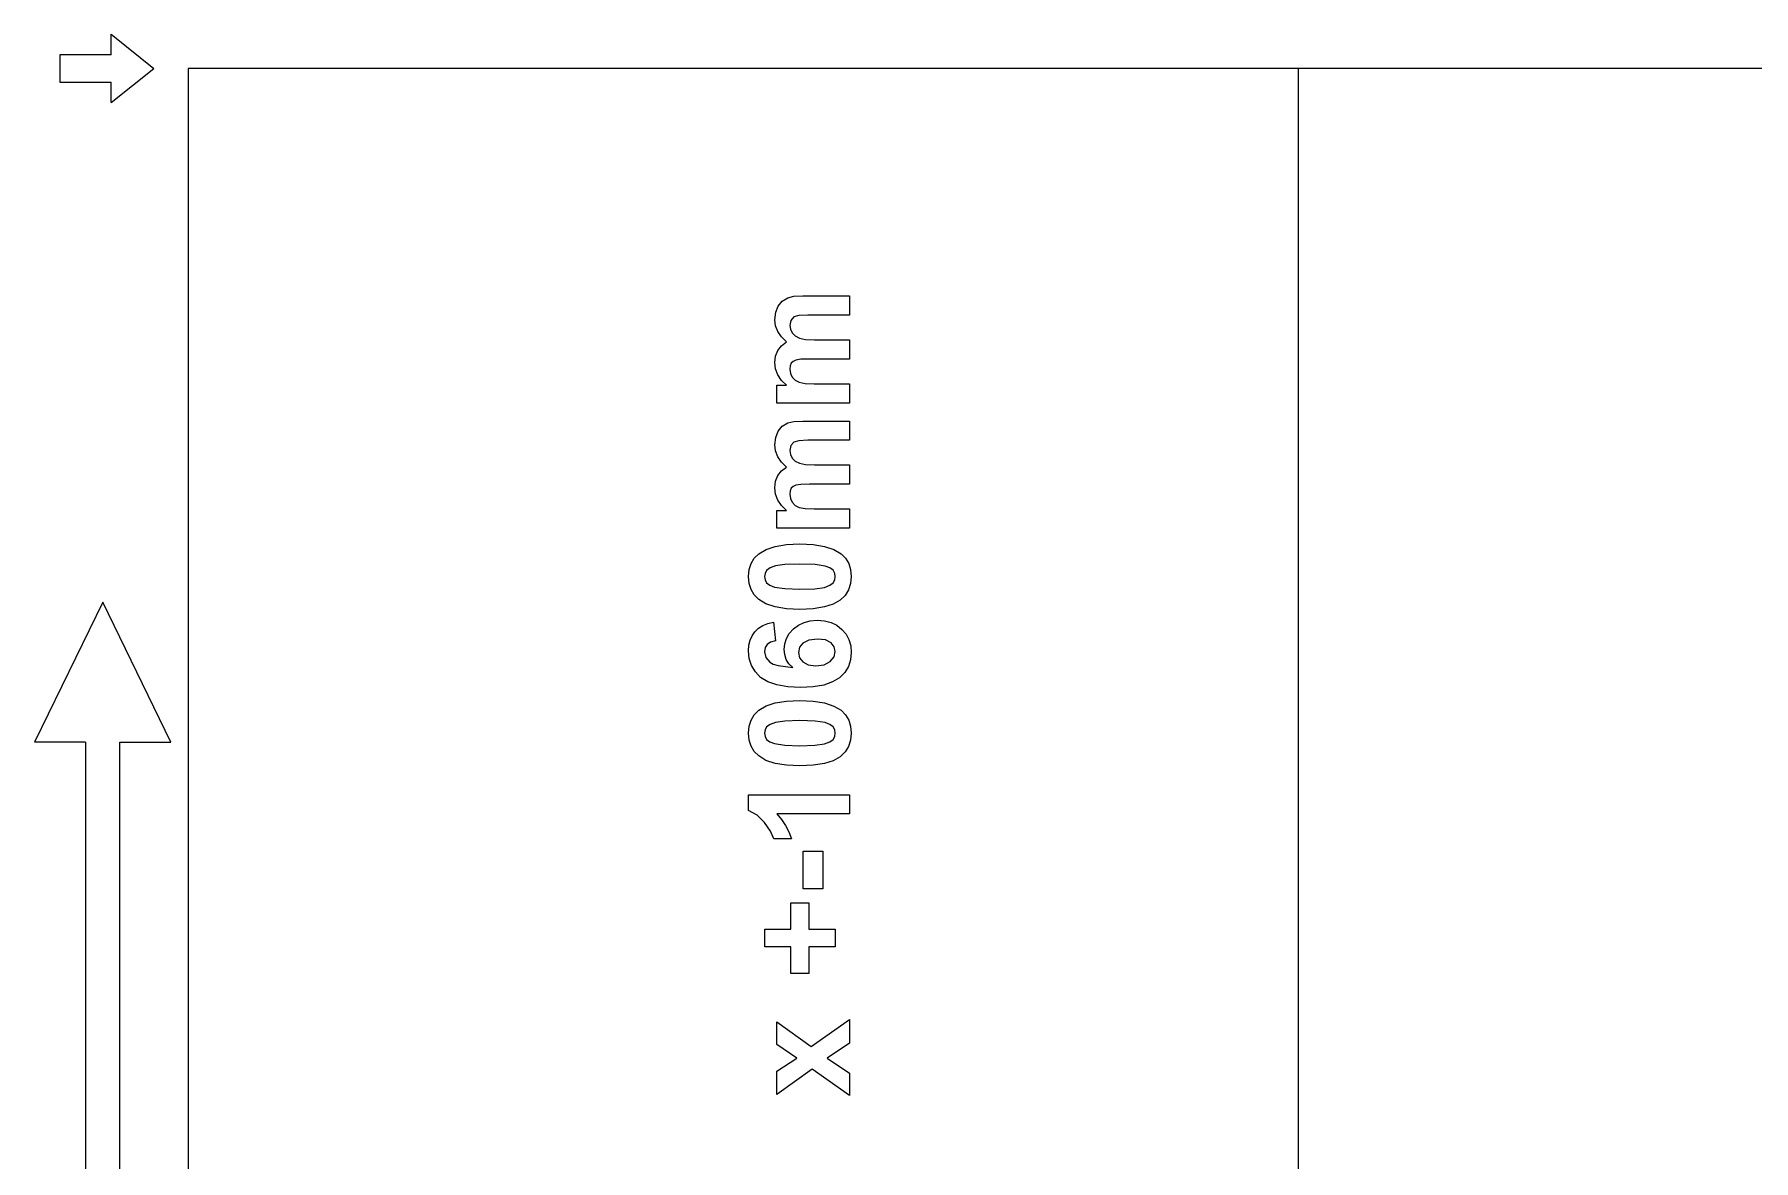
# Model space of a CAD drawing. Header units: metres. Extents: x 298 to 6408, y -126 to 1371.
# Drawn here: x 1238 to 2245, y 576 to 1235 of the extents above; entities that cross this region are included whole.
import ezdxf

# ---------------------------------------------------------------- set-up
doc = ezdxf.new("R2010")
doc.units = ezdxf.units.M

msp = doc.modelspace()

# ---------------------------------------------------------------- linework, layer by layer
at = {"layer": 'A-Top 650mm  x +'}
for p, q in [((1673.8, 1076.2), (1676.2, 1079)), ((1676.2, 1079), (1679.4, 1081.1)), ((1679.4, 1081.1), (1683, 1081.9)), ((1683, 1081.9), (1688.3, 1082.2)), ((1688.3, 1082.2), (1715.6, 1082.2)), ((1715.6, 1082.2), (1715.6, 1070.9)), ((1671.9, 1068.2), (1672.4, 1072.6)), ((1672.3, 1064.6), (1671.9, 1068.2)), ((1672.4, 1072.6), (1673.8, 1076.2)), ((1681.1, 1067.8), (1680.5, 1064.9)), ((1683, 1069.8), (1681.1, 1067.8)), ((1685.9, 1070.6), (1683, 1069.8)), ((1691.2, 1070.9), (1685.9, 1070.6)), ((1715.6, 1070.9), (1691.2, 1070.9)), ((1673.6, 1061.3), (1672.3, 1064.6)), ((1675.7, 1058.1), (1673.6, 1061.3)), ((1678.7, 1055.2), (1675.7, 1058.1)), ((1680.5, 1064.9), (1680.9, 1062.6)), ((1680.9, 1062.6), (1682, 1060.5)), ((1682, 1060.5), (1683.8, 1058.7)), ((1683.8, 1058.7), (1686.2, 1057.4)), ((1686.2, 1057.4), (1689.8, 1056.7)), ((1671.9, 1043.1), (1672.3, 1046.9)), ((1672.3, 1046.9), (1673.6, 1050.2)), ((1673.6, 1050.2), (1675.7, 1053)), ((1675.7, 1053), (1678.7, 1055.2)), ((1689.8, 1056.7), (1695.1, 1056.5)), ((1695.1, 1056.5), (1715.6, 1056.5)), ((1715.6, 1056.5), (1715.6, 1045.2)), ((1672.3, 1039.4), (1671.9, 1043.1)), ((1673.6, 1035.9), (1672.3, 1039.4)), ((1680.8, 1041.2), (1680.5, 1039.3)), ((1680.5, 1039.3), (1680.9, 1036.8)), ((1681.4, 1042.7), (1680.8, 1041.2)), ((1680.9, 1036.8), (1682, 1034.6)), ((1682.5, 1043.8), (1681.4, 1042.7)), ((1684.1, 1044.6), (1682.5, 1043.8)), ((1687, 1045.1), (1684.1, 1044.6)), ((1692.2, 1045.2), (1687, 1045.1)), ((1715.6, 1045.2), (1692.2, 1045.2)), ((1672.9, 1019.4), (1672.9, 1029.8)), ((1672.9, 1029.8), (1678.7, 1029.8)), ((1675.7, 1032.7), (1673.6, 1035.9)), ((1678.7, 1029.8), (1675.7, 1032.7)), ((1682, 1034.6), (1683.7, 1032.8)), ((1683.7, 1032.8), (1686, 1031.6)), ((1686, 1031.6), (1689.5, 1030.9)), ((1689.5, 1030.9), (1694.8, 1030.7)), ((1694.8, 1030.7), (1715.6, 1030.7)), ((1715.6, 1030.7), (1715.6, 1019.4)), ((1715.6, 1019.4), (1672.9, 1019.4)), ((1676.2, 1005.8), (1679.4, 1007.8)), ((1679.4, 1007.8), (1683, 1008.7)), ((1683, 1008.7), (1688.3, 1008.9)), ((1688.3, 1008.9), (1715.6, 1008.9)), ((1715.6, 1008.9), (1715.6, 997.6)), ((1671.9, 994.9), (1672.4, 999.3)), ((1672.4, 999.3), (1673.8, 1002.9)), ((1673.8, 1002.9), (1676.2, 1005.8)), ((1683, 996.5), (1681.1, 994.5)), ((1685.9, 997.3), (1683, 996.5)), ((1691.2, 997.6), (1685.9, 997.3)), ((1715.6, 997.6), (1691.2, 997.6)), ((1672.3, 991.4), (1671.9, 994.9)), ((1673.6, 988), (1672.3, 991.4)), ((1675.7, 984.8), (1673.6, 988)), ((1681.1, 994.5), (1680.5, 991.6)), ((1680.5, 991.6), (1680.9, 989.3)), ((1680.9, 989.3), (1682, 987.2)), ((1682, 987.2), (1683.8, 985.4)), ((1672.3, 973.7), (1673.6, 977)), ((1673.6, 977), (1675.7, 979.7)), ((1678.7, 981.9), (1675.7, 984.8)), ((1675.7, 979.7), (1678.7, 981.9)), ((1683.8, 985.4), (1686.2, 984.2)), ((1686.2, 984.2), (1689.8, 983.5)), ((1689.8, 983.5), (1695.1, 983.2)), ((1695.1, 983.2), (1715.6, 983.2)), ((1715.6, 983.2), (1715.6, 971.9)), ((1671.9, 969.8), (1672.3, 973.7)), ((1672.3, 966.1), (1671.9, 969.8)), ((1680.8, 968), (1680.5, 966)), ((1681.4, 969.5), (1680.8, 968)), ((1682.5, 970.6), (1681.4, 969.5)), ((1684.1, 971.3), (1682.5, 970.6)), ((1687, 971.8), (1684.1, 971.3)), ((1692.2, 971.9), (1687, 971.8)), ((1715.6, 971.9), (1692.2, 971.9)), ((1673.6, 962.6), (1672.3, 966.1)), ((1672.9, 946.1), (1672.9, 956.5)), ((1672.9, 956.5), (1678.7, 956.5)), ((1675.7, 959.4), (1673.6, 962.6)), ((1678.7, 956.5), (1675.7, 959.4)), ((1680.5, 966), (1680.9, 963.5)), ((1680.9, 963.5), (1682, 961.3)), ((1682, 961.3), (1683.7, 959.5)), ((1683.7, 959.5), (1686, 958.3)), ((1686, 958.3), (1689.5, 957.6)), ((1689.5, 957.6), (1694.8, 957.4)), ((1694.8, 957.4), (1715.6, 957.4)), ((1715.6, 957.4), (1715.6, 946.1)), ((1672.1, 935.5), (1678.7, 936.6)), ((1715.6, 946.1), (1672.9, 946.1)), ((1678.7, 936.6), (1686.5, 937)), ((1686.5, 937), (1694.3, 936.6)), ((1694.3, 936.6), (1700.9, 935.5)), ((1657.9, 925.4), (1659.8, 928.6)), ((1659.8, 928.6), (1662.5, 931.2)), ((1662.5, 931.2), (1666.7, 933.7)), ((1666.7, 933.7), (1672.1, 935.5)), ((1700.9, 935.5), (1706.3, 933.7)), ((1706.3, 933.7), (1710.6, 931.2)), ((1710.6, 931.2), (1713.2, 928.5)), ((1713.2, 928.5), (1715.1, 925.4)), ((1656.4, 917.8), (1656.7, 921.9)), ((1656.7, 913.8), (1656.4, 917.8)), ((1656.7, 921.9), (1657.9, 925.4)), ((1666.1, 919.7), (1665.7, 917.8)), ((1665.7, 917.8), (1666.1, 915.9)), ((1667, 921.4), (1666.1, 919.7)), ((1669, 922.9), (1667, 921.4)), ((1672.2, 924.1), (1669, 922.9)), ((1677.7, 924.9), (1672.2, 924.1)), ((1686.5, 925.1), (1677.7, 924.9)), ((1695.4, 924.8), (1686.5, 925.1)), ((1701.2, 924), (1695.4, 924.8)), ((1704.1, 922.9), (1701.2, 924)), ((1705.9, 921.5), (1704.1, 922.9)), ((1706.9, 919.7), (1705.9, 921.5)), ((1707.2, 917.8), (1706.9, 919.7)), ((1706.9, 915.9), (1707.2, 917.8)), ((1715.1, 925.4), (1716.2, 921.9)), ((1716.2, 921.9), (1716.6, 917.8)), ((1716.6, 917.8), (1716.2, 913.7)), ((1657.9, 910.2), (1656.7, 913.8)), ((1659.8, 907.1), (1657.9, 910.2)), ((1662.4, 904.4), (1659.8, 907.1)), ((1666.1, 915.9), (1667, 914.1)), ((1667, 914.1), (1668.9, 912.7)), ((1668.9, 912.7), (1671.7, 911.6)), ((1671.7, 911.6), (1677.6, 910.8)), ((1677.6, 910.8), (1686.5, 910.5)), ((1686.5, 910.5), (1695.3, 910.7)), ((1695.3, 910.7), (1700.8, 911.5)), ((1700.8, 911.5), (1704, 912.7)), ((1704, 912.7), (1705.9, 914.2)), ((1705.9, 914.2), (1706.9, 915.9)), ((1712.9, 906.8), (1710, 903.9)), ((1714.9, 910), (1712.9, 906.8)), ((1716.2, 913.7), (1714.9, 910)), ((1666.6, 901.9), (1662.4, 904.4)), ((1672.1, 900.1), (1666.6, 901.9)), ((1678.6, 899), (1672.1, 900.1)), ((1686.4, 898.6), (1678.6, 899)), ((1694.2, 899), (1686.4, 898.6)), ((1700.8, 900), (1694.2, 899)), ((1706, 901.6), (1700.8, 900)), ((1710, 903.9), (1706, 901.6)), ((1660.1, 885.5), (1662.2, 887.6)), ((1662.2, 887.6), (1664.7, 889.2)), ((1664.7, 889.2), (1667.7, 890.4)), ((1667.7, 890.4), (1671, 891.2)), ((1671, 891.2), (1672.3, 880.2)), ((1680.3, 884.5), (1682.7, 887.2)), ((1682.7, 887.2), (1685.6, 889.4)), ((1685.6, 889.4), (1688.9, 891)), ((1688.9, 891), (1692.5, 891.9)), ((1692.5, 891.9), (1696.6, 892.2)), ((1696.6, 892.2), (1700.9, 891.9)), ((1700.9, 891.9), (1704.8, 890.9)), ((1704.8, 890.9), (1708.2, 889.3)), ((1708.2, 889.3), (1711.1, 886.9)), ((1711.1, 886.9), (1713.5, 884.1)), ((1656.4, 874.4), (1656.6, 877.6)), ((1656.6, 877.6), (1657.3, 880.6)), ((1657.3, 880.6), (1658.5, 883.2)), ((1658.5, 883.2), (1660.1, 885.5)), ((1666.1, 876.2), (1665.7, 873.7)), ((1667.3, 878.1), (1666.1, 876.2)), ((1669.3, 879.5), (1667.3, 878.1)), ((1672.3, 880.2), (1669.3, 879.5)), ((1677.3, 875.1), (1677.6, 878.5)), ((1677.6, 878.5), (1678.6, 881.6)), ((1678.6, 881.6), (1680.3, 884.5)), ((1686.3, 876.4), (1685.6, 873.3)), ((1688.3, 878.9), (1686.3, 876.4)), ((1691.7, 880.6), (1688.3, 878.9)), ((1696.7, 881.2), (1691.7, 880.6)), ((1701.5, 880.7), (1696.7, 881.2)), ((1704.8, 879.1), (1701.5, 880.7)), ((1706.6, 876.7), (1704.8, 879.1)), ((1707.2, 873.9), (1706.6, 876.7)), ((1713.5, 884.1), (1715.2, 880.9)), ((1715.2, 880.9), (1716.3, 877.3)), ((1716.3, 877.3), (1716.6, 873.3)), ((1656.8, 869.9), (1656.4, 874.4)), ((1658.1, 865.7), (1656.8, 869.9)), ((1660.4, 862.1), (1658.1, 865.7)), ((1665.7, 873.7), (1666.5, 870.4)), ((1666.5, 870.4), (1668.9, 867.7)), ((1668.9, 867.7), (1670.9, 866.6)), ((1670.9, 866.6), (1673.8, 865.7)), ((1673.8, 865.7), (1682.3, 864.6)), ((1677.6, 872.1), (1677.3, 875.1)), ((1678.5, 869.3), (1677.6, 872.1)), ((1680.1, 866.8), (1678.5, 869.3)), ((1682.3, 864.6), (1680.1, 866.8)), ((1685.6, 873.3), (1686.3, 870.3)), ((1686.3, 870.3), (1688.2, 867.8)), ((1688.2, 867.8), (1691.3, 866.1)), ((1691.3, 866.1), (1695.7, 865.5)), ((1695.7, 865.5), (1700.6, 866.2)), ((1700.6, 866.2), (1704.2, 868.1)), ((1704.2, 868.1), (1706.5, 870.8)), ((1706.5, 870.8), (1707.2, 873.9)), ((1716.2, 869), (1714.9, 865.2)), ((1716.6, 873.3), (1716.2, 869)), ((1663.5, 858.8), (1660.4, 862.1)), ((1667.7, 856.2), (1663.5, 858.8)), ((1672.9, 854.4), (1667.7, 856.2)), ((1705.6, 856.1), (1700.5, 854.3)), ((1709.7, 858.6), (1705.6, 856.1)), ((1712.7, 861.7), (1709.7, 858.6)), ((1714.9, 865.2), (1712.7, 861.7)), ((1679.4, 853.2), (1672.9, 854.4)), ((1686.9, 852.9), (1679.4, 853.2)), ((1694.3, 853.2), (1686.9, 852.9)), ((1700.5, 854.3), (1694.3, 853.2)), ((1657.9, 833.8), (1659.8, 836.9)), ((1659.8, 836.9), (1662.5, 839.5)), ((1662.5, 839.5), (1666.7, 842.1)), ((1666.7, 842.1), (1672.1, 843.8)), ((1672.1, 843.8), (1678.7, 844.9)), ((1678.7, 844.9), (1686.5, 845.3)), ((1686.5, 845.3), (1694.3, 844.9)), ((1694.3, 844.9), (1700.9, 843.8)), ((1700.9, 843.8), (1706.3, 842)), ((1706.3, 842), (1710.6, 839.5)), ((1710.6, 839.5), (1713.2, 836.9)), ((1713.2, 836.9), (1715.1, 833.8)), ((1656.4, 826.1), (1656.7, 830.2)), ((1656.7, 822.1), (1656.4, 826.1)), ((1656.7, 830.2), (1657.9, 833.8)), ((1666.1, 828.1), (1665.7, 826.1)), ((1665.7, 826.1), (1666.1, 824.2)), ((1667, 829.8), (1666.1, 828.1)), ((1669, 831.2), (1667, 829.8)), ((1672.2, 832.4), (1669, 831.2)), ((1677.7, 833.2), (1672.2, 832.4)), ((1686.5, 833.5), (1677.7, 833.2)), ((1695.4, 833.2), (1686.5, 833.5)), ((1701.2, 832.3), (1695.4, 833.2)), ((1704.1, 831.2), (1701.2, 832.3)), ((1705.9, 829.8), (1704.1, 831.2)), ((1706.9, 828.1), (1705.9, 829.8)), ((1707.2, 826.1), (1706.9, 828.1)), ((1706.9, 824.2), (1707.2, 826.1)), ((1715.1, 833.8), (1716.2, 830.2)), ((1716.2, 830.2), (1716.6, 826.1)), ((1716.6, 826.1), (1716.2, 822)), ((1657.9, 818.5), (1656.7, 822.1)), ((1659.8, 815.4), (1657.9, 818.5)), ((1662.4, 812.8), (1659.8, 815.4)), ((1666.1, 824.2), (1667, 822.5)), ((1667, 822.5), (1668.9, 821)), ((1668.9, 821), (1671.7, 820)), ((1671.7, 820), (1677.6, 819.1)), ((1677.6, 819.1), (1686.5, 818.8)), ((1686.5, 818.8), (1695.3, 819.1)), ((1695.3, 819.1), (1700.8, 819.9)), ((1700.8, 819.9), (1704, 821)), ((1704, 821), (1705.9, 822.5)), ((1705.9, 822.5), (1706.9, 824.2)), ((1714.9, 818.4), (1712.9, 815.1)), ((1716.2, 822), (1714.9, 818.4)), ((1666.6, 810.2), (1662.4, 812.8)), ((1672.1, 808.4), (1666.6, 810.2)), ((1678.6, 807.3), (1672.1, 808.4)), ((1686.4, 807), (1678.6, 807.3)), ((1694.2, 807.3), (1686.4, 807)), ((1700.8, 808.3), (1694.2, 807.3)), ((1706, 809.9), (1700.8, 808.3)), ((1710, 812.2), (1706, 809.9)), ((1712.9, 815.1), (1710, 812.2)), ((1656.4, 780.9), (1656.4, 790.1)), ((1656.4, 790.1), (1715.6, 790.1)), ((1715.6, 790.1), (1715.6, 778.8)), ((1661.4, 778.2), (1656.4, 780.9)), ((1665.8, 773.8), (1661.4, 778.2)), ((1715.6, 778.8), (1673, 778.8)), ((1673, 778.8), (1675.7, 775.6)), ((1675.7, 775.6), (1678, 772.1)), ((1669.2, 768.8), (1665.8, 773.8)), ((1671.3, 764.2), (1669.2, 768.8)), ((1678, 772.1), (1680, 768.3)), ((1680, 768.3), (1681.5, 764.2)), ((1681.5, 764.2), (1671.3, 764.2)), ((1688.5, 734.9), (1688.5, 757.1)), ((1688.5, 757.1), (1699.9, 757.1)), ((1699.9, 757.1), (1699.9, 734.9)), ((1699.9, 734.9), (1688.5, 734.9)), ((1681.2, 711.3), (1681.2, 726.8)), ((1681.2, 726.8), (1691.8, 726.8)), ((1691.8, 726.8), (1691.8, 711.3)), ((1665.9, 701), (1665.9, 711.3)), ((1665.9, 711.3), (1681.2, 711.3)), ((1691.8, 711.3), (1707.1, 711.3)), ((1707.1, 711.3), (1707.1, 701)), ((1681.2, 701), (1665.9, 701)), ((1681.2, 685.5), (1681.2, 701)), ((1707.1, 701), (1691.8, 701)), ((1691.8, 701), (1691.8, 685.5)), ((1691.8, 685.5), (1681.2, 685.5)), ((1672.9, 643.8), (1672.9, 657.1)), ((1672.9, 657.1), (1693.1, 642.6)), ((1693.1, 642.6), (1715.6, 658.4)), ((1715.6, 658.4), (1715.6, 644.6)), ((1715.6, 644.6), (1702.4, 635.9)), ((1684.6, 635.9), (1672.9, 643.8)), ((1672.9, 628.3), (1684.6, 635.9)), ((1702.4, 635.9), (1715.6, 627.1)), ((1693.6, 629.3), (1672.9, 614.5)), ((1672.9, 614.5), (1672.9, 628.3)), ((1715.6, 613.9), (1693.6, 629.3)), ((1715.6, 627.1), (1715.6, 613.9))]:
    msp.add_line(p, q, dxfattribs=at)
at = {"layer": 'Layer0'}
for p, q in [((1283.3, 1235.3), (1308.3, 1215.3)), ((1283.3, 1223.3), (1283.3, 1235.3)), ((1253.3, 1223.3), (1253.3, 1207.3)), ((1283.3, 1223.3), (1253.3, 1223.3)), ((1283.3, 1195.3), (1308.3, 1215.3)), ((1328.3, 1215.3), (1328.3, 155.3)), ((1978.3, 1215.3), (1328.3, 1215.3)), ((1978.3, 155.3), (1978.3, 1215.3)), ((3428.3, 1215.3), (1978.3, 1215.3)), ((1253.3, 1207.3), (1283.3, 1207.3)), ((1283.3, 1195.3), (1283.3, 1207.3)), ((1278.3, 902.9), (1238.3, 820.9)), ((1318.3, 820.9), (1278.3, 902.9)), ((1268.3, 820.9), (1238.3, 820.9)), ((1268.3, 820.9), (1268.3, -4.7)), ((1288.3, -4.7), (1288.3, 820.9)), ((1288.3, 820.9), (1318.3, 820.9))]:
    msp.add_line(p, q, dxfattribs=at)

doc.saveas('drawing.dxf')
